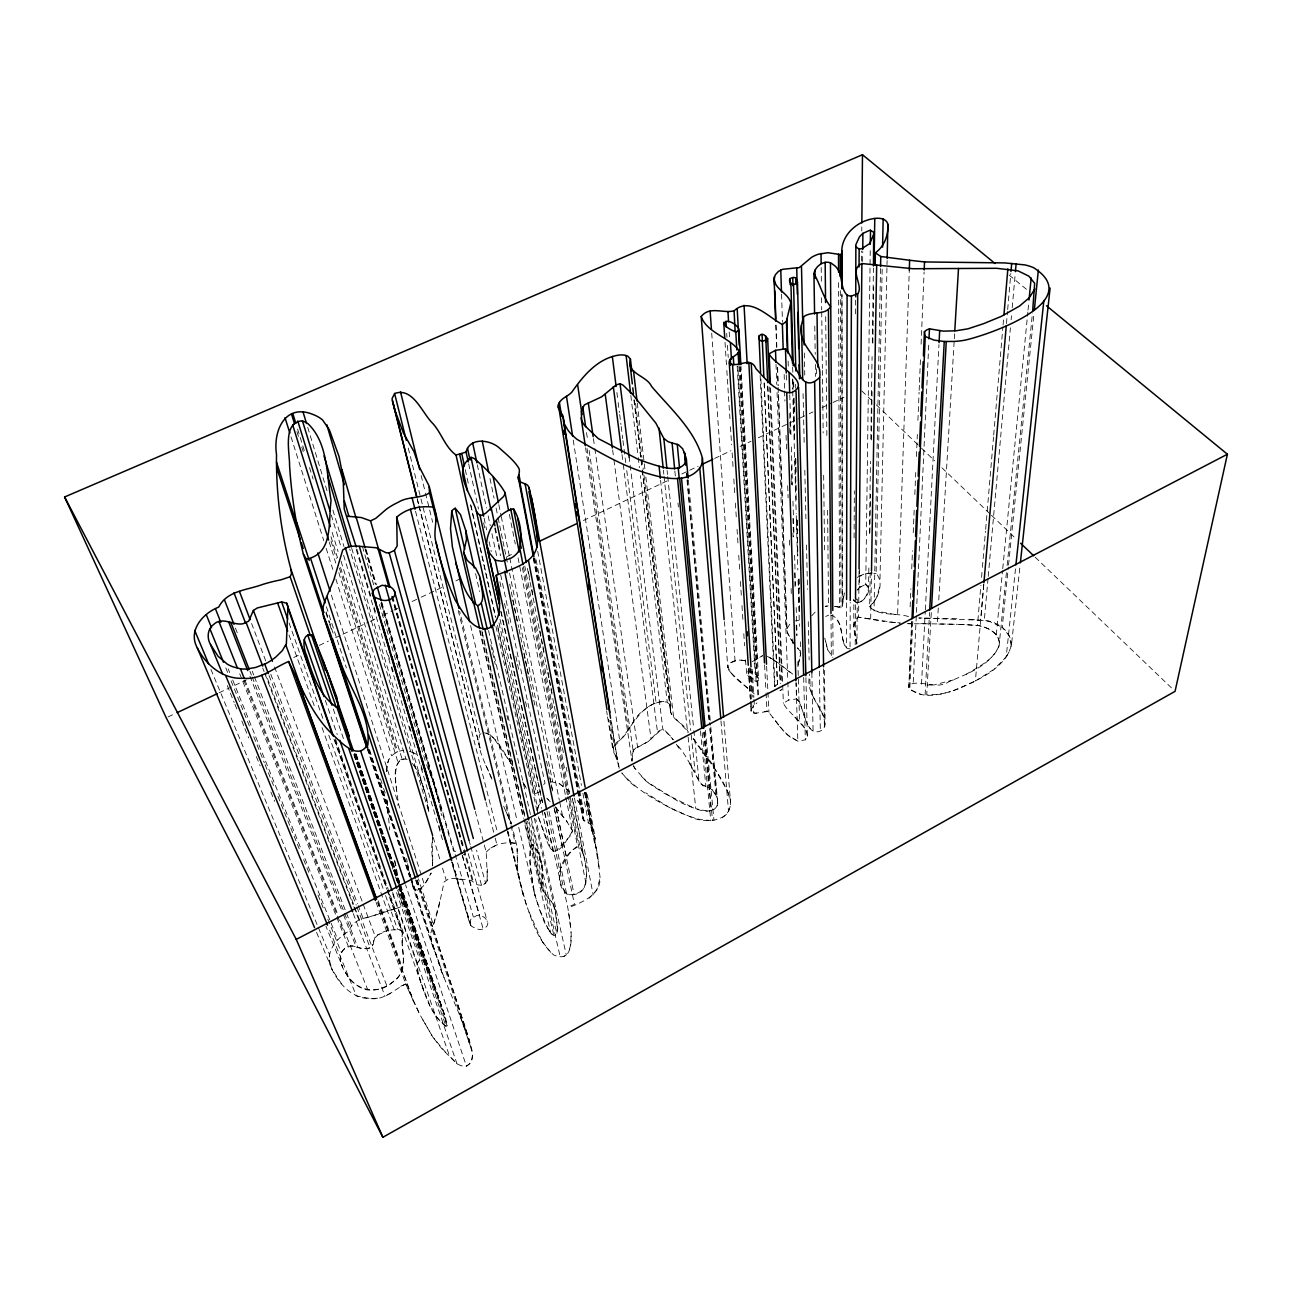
<?xml version="1.0" encoding="UTF-8"?>
<svg xmlns="http://www.w3.org/2000/svg" width="1292" height="1292" viewBox="0 0 1292 1292"><rect width="100%" height="100%" fill="white"/><g stroke="black" fill="none" stroke-linecap="round" stroke-linejoin="round"><path stroke-width="0.75" stroke-dasharray="5 3.75" d="M850.055 648.842A5.265 4.021 0.6 0 1 846.518 647.857L846.599 601.491M850.055 646.824L850.233 602.476M619.159 768.255C618.981 758.323 606.4 747.196 619.692 740.397C629.753 732.483 632.143 718.207 643.077 710.858C649.924 705.238 663.975 695.984 670.871 705.739C667.011 718.772 684.292 722.244 688.442 732.419M856.806 644.353L853.786 628.51L853.883 600.005M854.093 537.876L854.335 490.798M855.401 313.908L855.498 297.822M387.568 890.463L402.506 932.501L401.586 930.418C392.752 928.399 377.345 930.967 373.824 940.528C373.792 952.043 359.951 949.119 353.217 945.841C324.712 949.281 350.213 988.719 367.768 989.882A21.625 17.959 -26.3 0 0 372.597 990.205L379.832 988.913L388.181 985.295A37.888 31.299 -25.9 0 0 391.912 982.679A38.001 31.396 -25.9 0 0 395.384 979.659C409.968 967.918 399.583 948.102 402.506 932.501L387.826 890.673M855.191 644.773L855.53 598.374M868.854 567.979L868.547 588.118C867.707 594.514 863.863 602.637 856.418 602.783L856.451 598.761M387.115 800.652L389.651 829.9M857.29 599.036L856.919 643.416C855.934 635.196 849.748 623.083 858.599 617.188L900.249 623.358M861.506 261.081L861.602 251.052M861.78 230.977L861.812 226.956M859.035 570.983L858.599 617.188L884.422 621.549M857.129 590.283L859.487 587.44L859.664 569.336M862.636 261.517L862.733 251.455M547.081 811.586L567.866 908.05C569.659 919.807 579.559 966.448 553.622 954.966C536.164 939.316 530.398 915.673 522.985 894.387L507.465 831.741M853.673 599.359C858.34 610.276 875.54 589.62 865.737 584.436L870.275 248.274M432.61 865.091L431.641 847.633L432.675 835.391M744.224 660.583C738.475 659.259 731.159 660.47 727.832 665.8C731.078 679.156 747.47 685.277 755.691 695.661M869.387 533.758L870.485 461.292M870.824 439.151L872.084 356.608M872.31 342.509L873.44 268.025M869.887 532.643L870.485 494.368M871.341 439.991L872.084 391.654M872.843 343.317L873.715 286.937M870.21 572.679L869.661 606.885C879.497 616.72 897.116 612.473 909.713 616.93M870.679 618.997L871.502 570.741M880.53 268.558L874.038 610.648L897.585 614.976L909.293 270.335M879.464 587.537L876.622 597.712L869.661 606.885C877.833 599.197 884.745 582.611 876.121 573.583L882.194 267.299M879.997 579.01L886.974 266.637M887.006 264.618L887.103 260.58M537.585 812.943L537.714 807.952L497.565 626.717M585.567 447.71L632.046 761.214L632.046 755.432L633.904 749.489L648.18 741.576L659.275 730.626L662.893 729.382L665.251 730.642L673.293 739.848L671.259 737.118M526.377 905.272L517.769 872.746L517.075 846.793L512.068 826.024M579.737 790.833L583.467 810.585L582.821 818.757L584.065 820.872L588.474 823.004A6.654 5.491 -12 0 1 591.252 825.475C595.192 841.076 598.471 857.177 599.601 873.86C603.493 894.435 582.514 901.929 567.866 908.05M386.486 771.534C385 760.827 393.188 751.007 403.798 750.361M810.116 684.243L809.567 674.085M834.244 606.352L842.239 607.208L844.322 592.963L842.352 604.155L842.013 294.899M432.465 837.717L432.723 860.714M910.133 606.901L910.892 588.845M911.732 568.787L912.475 550.731M913.234 532.692L914.316 506.609M914.817 494.578L915.737 472.517M916.416 456.48L917.336 434.419M917.918 420.368L919.08 392.3M919.177 390.297L919.419 384.273M919.5 382.27L920.598 356.188M921.099 344.156L924.103 271.966M911.7 621.145L908.841 687.376C920.647 700.942 943.967 694.192 958.745 688.717C979.061 679.366 1004.885 668.707 1011.442 645.096L1020.131 564.862M911.845 622.776L908.841 687.376L909.164 685.002C920.162 678.881 936.409 690.509 949.006 681.675C967.595 673.697 990.528 665.671 999.087 645.677C1001.219 633.694 987.379 626.798 977.463 625.425C954.271 623.794 930.983 623.81 907.743 623.745M912.782 621.404L909.794 689.637L920.97 694.337M723.924 721.275L730.497 801.686C731.369 822.907 703.413 823.908 689.411 816.35C664.879 806.079 639.459 793.094 621.775 772.971M913.25 682.305L928.819 342.881M921.503 684.195L925.233 611.859M925.33 609.856L938.961 344.625M805.901 677.735L807.371 736.214L805.352 739.848L797.858 741.188L789.703 736.747L783.275 730.707L768.062 711.44L755.449 713.216L752.348 712.49L751.169 711.537L751.363 708.807L756.934 702.913M925.104 694.854L929.562 612.537M402.264 943.257L402.733 934.81L387.374 891.092M931.29 612.586L926.735 694.918L938.929 694.466L950.492 691.64M525.376 818.886L541.332 887.588C544.578 896.858 555.479 901.784 555.673 912.75C555.366 919.323 561.406 932.275 553.977 935.796L550.763 933.212L544.287 922.23L535.066 895.824L530.14 867.239L530.269 847.552L523.874 820.194M417.219 879.933L466.945 1032.631C469.061 1042.192 478.411 1059.311 466.444 1066.158L461.405 1065.852L457.029 1063.865L442.042 1048.991L432.772 1037.008L420.045 1014.914L413.488 1001.268L377.958 903.108M537.472 810.455L538.602 804.981L541.606 799.167L537.714 807.952M793.143 642.608L788.782 636.52L786.973 630.528L778.527 393.333M938.283 607.983L937.33 624.052L957.372 624.262M938.767 599.956L954.19 340.797M954.303 338.795L954.675 332.771M432.465 865.963L432.707 862.265M517.446 868.951L517.075 848.23M645.822 477.055L673.617 717.27L670.596 712.344L670.871 705.739L643.529 471.305M475.278 811.263L486.212 852.171L487.439 880.207L485.614 883.227L481.545 885.375L477.103 884.729L470.966 880.417L454.606 878.382L448.808 878.835L444.141 881.855L438.214 909.778L430.769 933.131L431.56 943.386L436.793 956.403M557.304 928.237L556.868 933.89L531.254 821.809M565.831 797.212L572.55 830.837C551.361 867.61 550.069 849.377 538.296 816.625M386.599 771.211L388.714 759.615M999.378 642.883C998.603 632.224 986.684 627.008 977.463 625.425L980.886 585.357M981.565 577.33L982.243 569.32M982.421 567.317L985.489 531.254M985.667 529.252L987.023 513.231M987.201 511.228L993.516 437.1M993.693 435.097L1002.899 326.924M1003.077 324.922L1003.593 318.914M983.793 584.145L980.66 620.225L918.822 617.996L957.162 618.755M1006.452 323.581L1007.502 311.55M1007.679 309.547L1010.812 273.468M983.761 584.711L975.379 681.013L993.015 669.967M988.041 578.396L984.278 620.499C998.458 621.097 1015.173 634.017 1010.247 649.456M988.218 576.393L1010.409 327.797M1011.119 319.77L1011.491 315.765M1012.201 307.738L1015.237 273.662M541.332 887.588C544.336 873.15 542.753 856.499 532.966 844.726L530.269 847.552L529.639 858.534M727.832 665.8L727.8 667.819L724.473 621.63M996.261 634.856L1002.544 570.693M1002.737 568.69L1027.851 312.05M1028.044 310.048L1028.626 304.04M1006.42 572.727L999.087 645.677C993.855 660.115 978.432 666.591 966.4 674.23M1007.13 565.508L1032.469 313.019M1011.442 645.096L1009.036 635.551L1002.237 627.25L1008.325 567.043M1008.535 565.04L1033.907 314.198M544.788 812.523L561.568 886.57L566.671 894.032L568.512 894.71L574.149 894.726L579.139 892.384A17.119 14.406 -13.9 0 0 581.626 890.463A16.957 14.277 -13.9 0 0 584.259 887.41C588.764 874.603 585.647 858.179 579.833 846.292L524.762 566.041M1015.496 568.9L1006.177 657.047L994.452 668.852M471.871 1059.795L472.387 1055.677M555.463 806.919L566.445 820.856L572.55 830.837L570.773 835.472L555.705 851.25M798.101 665.38L800.765 653.51L797.503 647.809L799.909 650.926M599.649 879.561L596.839 889.833L589.184 898.295M710.81 727.025L717.771 803.317C715.833 814.315 701.394 811.295 694.046 808.098A140.344 110.563 -2.9 0 1 678.203 801.363L646.339 781.402L635.196 768.837A25.113 20.22 -7.5 0 1 633.355 765.655M345.4 972.085C353.233 989.85 377.345 995.987 391.912 982.679C405.93 974.539 403.75 958.244 402.248 944.759M557.256 927.058L555.205 910.65L552.33 902.85L541.752 889.074L542.931 869.904L537.407 850.766L532.966 844.726L531.319 845.969M582.983 851.686L579.833 846.292C563.231 851.363 550.78 880.223 566.671 894.032C592.996 899.474 586.826 866.238 582.983 851.686L572.614 798.456M636.052 747.761L633.128 750.7L631.917 760.067M717.189 805.853C719.046 796.502 712.651 786.683 702.864 785.762C692.932 773.197 688.168 755.82 676.071 743.95M569.401 949.717L570.854 943.79L571.016 932.033M798.294 663.91L800.701 654.43L800.313 640.38M853.721 626.103L856.37 619.062M439.716 901.8L433.401 924.959L418.447 878.883M469.852 923.861L470.643 919.678A6.589 5.539 -20.1 0 1 471.289 918.757L477.039 915.366L483.095 916.642A12.516 10.53 -20.3 0 1 485.776 918.822C492.074 925.347 482.32 932.307 475.957 928.302A22.271 18.653 -19.2 0 1 471.079 925.912L470.417 925.104A5.717 4.797 -20.1 0 1 469.852 923.861L451.651 862.248M413.488 1001.268L405.753 983.987C394.221 989.333 384.402 1000.509 370.352 998.571C352.861 998.958 339.667 984.666 332.399 970.179C323.178 954.239 335.468 938.703 349.115 931.015C353.378 916.803 370.32 918.434 381.269 912.685A98.321 82.866 -26.2 0 1 395.756 908.696L403.12 905.934L404.057 903.286L400.407 888.331L447.113 1025.864C441.331 1003.383 432.852 980.547 422.662 959.859C413.505 959.342 417.849 973.748 419.706 978.593C425.359 995.777 430.866 1015.124 446.031 1026.462L447.113 1025.864L445.498 1017.288L400.31 884.18M407.174 759.615A30.071 23.45 -19.1 0 0 405.93 759.002C386.631 760.084 399.551 794.596 397.871 805.32M487.036 881.192L487.342 868.999M373.501 941.916L375.278 936.538L363.294 904.497M239.714 673.746L348.242 946.196C339.861 949.41 338.536 960.15 342.719 967.207L325.907 926.17M372.371 945.841L372.904 944.387M399.729 760.568C392.703 770.242 396.499 783.533 396.886 794.451M787.103 628.413L790.51 623.148M417.51 962.96L419.755 959.94L395.514 889.623M722.599 817.351C730.416 812.7 732.37 802.574 728.833 794.645C721.065 773.843 705.238 757.354 693.465 738.895L691.543 736.408M1006.646 656.32L1009.892 650.328M609.986 720.274L614.104 746.114C631.627 731.902 640.008 699.133 667.253 702.089L640.364 475.65M481.012 733.727L479.849 734.421C475.343 749.457 487.568 766.108 492.349 780.32L485.63 764.816M425.375 883.001L431.221 872.956C427.781 878.689 423.55 890.64 415.281 889.8L410.791 879.287M567.543 856.208L571.823 850.556L577.524 846.018L567.737 796.679M811.796 615.767L815.801 611.391M594.853 448.582L637.537 747.051L648.18 741.576L661.262 729.673M486.212 852.171C493.286 844.257 505.091 841.48 515.298 843.321L516.832 845.566M470.046 1063.477L466.444 1066.158L405.559 884.826M807.371 736.214C805.659 721.97 789.573 715.429 783.388 703.284L788.524 700.086L796.615 698.891C804.399 707.467 802.994 721.711 811.634 730.061C817.465 734.793 826.476 729.592 825.103 722.018L824.409 667.738M857.694 589.54A37.371 27.875 1.6 0 1 859.487 587.44L865.737 584.436L868.547 588.118M780.691 690.332L781.612 689.605L779.9 690.639M543.593 784.47L545.014 783.437L499.875 570.999M539.959 791.818L533.418 794.37M859.487 587.44L865.737 584.436M483.757 884.503L485.614 883.227L476.538 850.152M857.161 577.411L866.431 573.438L876.121 573.583M563.538 956.629L566.3 954.966L535.776 819.176M825.717 616.494L828.624 615.137M386.324 995.615L391.476 992.789M400.746 759.728L404.089 758.759M377.264 934.907L384.322 932.275M776.153 684.954L774.619 686.359L776.702 684.825M748.036 670.936L755.174 673.713L758.452 678.332A10.207 7.946 -3.2 0 1 758.679 680.173C755.416 665.364 735.584 671.291 756.143 681.449L758.679 680.173L740.962 366.201M490.976 847.923L496.968 844.936L494.448 835.181M730.755 662.699L738.152 660.131M168.041 716.947L175.324 713.507M219.059 692.819L246.384 679.899M293.752 657.499L301.036 654.059M319.253 645.435L328.362 641.123M335.645 637.683L341.12 635.099M342.945 634.227L368.446 622.179M370.271 621.307L375.73 618.723M383.013 615.283L392.122 610.971M393.947 610.115L397.597 608.387M412.164 601.491L419.448 598.051M421.273 597.179L444.965 585.987M455.898 580.819L461.357 578.235M506.9 556.69L514.2 553.234M583.419 520.498L667.221 480.866M681.805 473.97L698.197 466.218M714.605 458.466L730.997 450.698M740.106 446.402L751.04 441.234M758.323 437.778L798.408 418.818M800.232 417.962L807.516 414.522M809.341 413.65L812.975 411.938M822.083 407.626L831.192 403.314M833.017 402.458L843.951 397.29M400.746 986.248L405.753 983.987L376.117 902.414M709.276 810.972L713.975 809.406M859.228 576.167L863.831 574.165L872.746 572.889M953.205 690.703L974.249 681.627M570.822 905.757L574.456 904.4L554.22 807.807M953.48 679.915L934.681 684.744M395.756 908.696L363.214 918.806L358.239 905.644M752.154 661.682L762.651 655.658L757.08 659.001L740.51 367.186M795.42 620.806L798.714 620.354M417.025 890.172L417.833 890.059M764.17 711.343L768.062 711.44M377.652 998.215L370.352 998.571L356.43 995.954L328.313 927.058M927.365 685.083L933.308 684.873M756.773 713.103L753.817 713.184L753.333 705.141M350.261 945.696L356.011 946.6L342.751 912.798M920.615 623.681L929.788 623.681M550.537 781.579L559.226 783.566L569.336 791.092M969.549 619.272L989.058 621.274L1002.237 627.25M959.423 624.343L977.463 625.425M889.074 622.05L900.298 622.922M907.775 623.519L911.522 623.81M707.305 811.069L695.807 808.727L687.861 734.615M455.737 851.347L453.524 851.121L380.865 601.878M510.954 842.723L515.298 843.321L511.002 825.733M741.204 660.164L745.759 660.939M484.565 732.79C498.373 736.876 503.412 753.753 512.052 763.943M461.696 879.82L457.32 878.802L452.749 863.347M830.837 615.202L832.952 615.751C844.548 622.97 839.38 638.426 846.518 647.857M486.147 733.032L487.536 733.404M835.908 606.562L839.525 607.563L838.589 280.348M463.263 854.497L465.33 855.094M696.808 776.863L700.555 784.066L710.083 788.185L704.544 730.19M689.411 816.35L699.747 819.499L710.778 820.517L702.202 732.467M409.241 751.25L415.12 753.494M672.567 809.228L685.971 815.123M412.293 752.251L416.379 754.27M663.733 793.062L694.046 808.098M401.586 930.418L397.468 929.174L384.677 893.03M767.367 656.304L778.042 662.731L792.674 674.101M769.338 657.224L771.372 658.435M559.226 783.566L569.724 791.899M669.918 807.871L645.693 792.803M577.572 791.14L582.821 818.757L586.116 822.132M659.518 790.268L648.842 783.291L639.928 775.022M856.418 602.783L853.721 600.182M772.277 658.985L792.416 674.036M634.824 786.134L629.301 781.805L621.969 772.955M1009.068 275.035L1027.786 290.393M747.761 688.394L731.643 673.52M546.694 798.133L550.65 802.219M861.796 390.927L874.91 403.508M876.38 404.897L920.082 446.822M921.535 448.211L934.649 460.792M941.933 467.785L990.027 513.893M991.481 515.282L1016.239 539.039M1035.183 557.207L1172.151 688.539M489.862 734.55L493.544 738.12M547.743 798.957L548.729 799.99M794.774 717.125L805.142 728.559L806.886 732.241M676.168 719.256L687.279 730.917M555.269 807.048L567.64 822.552M412.39 763.394L417.881 771.421L425.02 792.9L419.222 774.942M779.609 726.395L787.409 734.857L797.858 741.188L796.001 682.79M578.848 790.833L583.338 814.509L582.466 807.096L575.861 798.294M712.215 789.67L716.026 796.001L709.76 727.654M670.467 736.052L662.893 729.382L629.22 457.707M445.659 1052.415L432.772 1037.008L422.855 1019.872M341.653 983.89L332.399 970.179L316.088 931.306M542.608 941.981L550.844 952.414M728.397 669.563L730.981 672.825M778.543 725.103L772.826 717.448M693.465 738.895L711.424 762.781L727.251 790.639M794.096 643.787L787.264 632.579M808.517 726.185L810.407 728.898M578.089 800.782L583.467 810.585M494.901 739.751L513.877 767.593M414.07 765.203L418.802 773.714M676.265 744.208L680.464 750.507M549.262 930.886L550.053 932.13M616.316 756.256L613.975 753.075L608.564 719.321M570.66 826.977L572.55 830.837M689.427 763.168L695.161 772.568L690.962 732.516M523.841 784.002L526.765 788.976L521.483 779.641M825.717 641.413L827.671 649.747L832.952 657.434M823.602 668.788L824.377 727.057C827.187 708.807 804.819 695.839 809.503 676.104M837.151 619.998L839.945 624.973L843.272 641.51M633.661 765.995L635.196 768.837M354.589 753.801L434.564 988.606L444.965 1015.657M503.654 806.176L511.422 824.102L459.645 611.294M405.753 983.987L420.045 1014.914M541.671 940.528L528.945 911.684M539.2 909.326L548.454 929.61M594.062 836.086L595.451 839.154L586.73 791.673M434.564 988.606L425.149 963.138L422.662 959.859L398.582 889.526M505.834 811.215L511.131 823.133M411.227 877.623L441.832 972.311L466.945 1032.631M824.457 717.835L811.828 694.466L810.197 685.438M426.618 764.783L435.356 787.264L441.444 813.605M210.935 669.45L317.735 926.106M318.51 927.963L329.347 953.997L329.88 962.169L332.399 970.179M227.311 685.551L229.572 691.268M230.347 693.126L234.175 702.46M234.934 704.334L237.227 709.922M241.83 720.984L244.107 726.718M244.866 728.591L248.694 737.926M256.349 756.579L260.16 765.914M270.868 792.028L274.695 801.363M439.587 963.687L431.56 943.386L411.97 884.164M225.777 667.851L228.038 673.439M231.074 680.884L240.134 703.219M240.893 705.077L250.729 729.286M253.749 736.731L264.327 762.797M265.086 764.67L274.146 787.006M277.941 796.324L290.022 826.105M290.781 827.978L299.857 850.314M303.636 859.616L309.676 874.523M317.993 895.001L324.05 909.891M327.829 919.21L341.427 952.721M228.183 668.82L229.685 672.567M232.721 680.028L337.777 939.672M428.25 768.126L430.317 773.343M244.866 679.996L337.406 913.347M340.377 920.808L367.768 989.882M243.833 680.27L344.964 934.746M421.563 984.278L430.511 1007.114L437.277 1017.902L446.031 1026.462L399.018 888.944M249.954 676.217L342.009 910.925M249.937 671.339L251.407 675.086M252.15 676.976L357.852 947.327L363.811 948.812L370.206 947.957L265.635 673.665M235.435 628.106L238.358 635.599M252.247 671.242L253.7 675.005M254.427 676.879L351.618 926.396M546.984 839.461L538.651 817.836M353.297 913.654L385.016 996.213M262.68 667.948L264.117 671.711M264.828 673.584L353.12 904.836M353.83 906.709L358.853 919.872M269.043 675.49L356.188 905.127M356.899 907L386.906 986.071M251.585 623.487L265.813 661.116M270.787 674.279L357.529 903.77M274.534 666.979L362.6 902.607M377.635 901.961L411.841 996.487M378.249 900.863L402.862 969.032M289.02 634.986L315.313 708.71M322.063 727.622L394.238 929.917M522.985 894.387L507.627 831.515M289.053 622.889L323.388 719.919M328.782 735.132L383.999 891.125M843.498 642.415L844.5 645.289M805.546 719.434L799.635 702.234L796.615 698.891L796.114 682.79M411.873 882.323L413.343 886.732M335.419 738.749L424.341 992.579M335.113 740.461L387.164 888.767M334.806 740.187L386.906 888.557M333.966 739.072L386.712 889.203M392.671 892.449L449.551 1056.048L457.029 1063.865L397.371 890.123M325.326 700.377L337.228 734.55M392.72 893.983L417.155 964.22L418.253 973.877L421.208 983.196M443.98 977.511L438.489 960.602M333.271 709.05L344.415 741.366M460.178 1016.352L471.725 1049.895M397.888 890.705L403.12 905.934M354.283 754.883L397.936 882.856M398.582 884.762L425.94 964.979M354.105 754.399L403.508 899.248M353.798 754.657L372.677 809.955M373.323 811.861L375.924 819.483M376.57 821.389L378.524 827.106M381.124 834.729L392.849 869.048M395.449 876.67L427.991 971.988M356.301 754.609L399.664 882.274M355.833 753.656L399.341 882.452M399.987 884.358L440.685 1004.094M355.914 754.69L399.422 882.694M400.068 884.6L441.622 1006.872M355.607 755.061L399.066 882.807M399.712 884.713L436.696 993.387M354.767 753.64L398.76 882.872M399.406 884.778L433.046 983.616M354.67 754.56L399.583 886.393M368.139 749.069L410.339 876.913M410.695 877.995L441.832 972.311M367.816 749.198L410.162 877.381M367.122 748.488L409.451 876.509M326.165 612.053L333.078 633.096M325.939 612.812L329.072 622.34M329.702 624.262L331.592 629.979M380.446 778.801L382.949 786.44M383.579 788.346L386.082 795.969M369.544 749.78L387.212 803.462L387.762 815.204M368.995 749.505L410.598 875.718M415.976 879.9L472.048 1051.64M326.392 606.739L346.385 667.916M415.733 880.159L418.866 889.72M417.284 880.256L469.674 1041.11M331.366 595.095L424.277 884.261M291.055 436.922L323.743 540.605M326.165 548.276L332.819 569.401M335.855 579.01L391.541 755.642M412.148 883.308L412.681 885.036M329.218 541.994L335.807 563.102M338.811 572.695L398.13 762.7M297.612 429.122L305.364 454.106M309.531 467.543L313.116 479.074M330.994 536.729L337.551 557.869M340.539 567.479L397.758 751.96M296.966 431.609L299.356 439.28M301.747 446.967L304.137 454.655M331.027 541.122L336.405 558.419M339.392 568.028L396.757 752.477M332.141 532.385L338.068 551.587M341.04 561.196L402.103 759.002M430.817 774.602L438.763 800.442M331.269 515.024L341.266 547.695M343.607 555.366L405.93 759.002M428.815 811.683L426.731 798.521L425.714 795.21L428.815 811.683L349.744 549.019M307.722 427.377L327.603 492.769M332.868 510.082L343.979 546.613M433.175 837.297L440.217 860.472M442.558 868.192L446.079 879.771M351.715 548.357L426.731 798.521M356.285 549.681L442.494 839.719M452.006 862.668L469.642 922.375M356.834 549.003L371.725 599.213M374.018 606.949L376.311 614.669M388.359 655.238L389.506 659.098M391.799 666.817L394.092 674.537M409.564 726.685L411.857 734.421M421.03 765.316L423.324 773.052M438.796 825.2L441.089 832.92M452.248 862.039L471.079 925.912M365.652 549.714L375.794 584.485M365.071 548.906L375.229 583.726M380.865 603.073L440.12 806.208L441.46 815.559M362.438 546.484L374.341 587.085M379.428 604.495L425.31 761.133M381.818 602.508L473.324 916.965M366.12 549.568L376.392 584.775M381.366 601.894L437.229 793.756M418.899 505.786L480.737 750.539M534.097 891.658L538.829 908.179M462.197 855.53L483.24 929.093M462.455 855.401L479.558 915.253M392.606 596.323L463.78 847.665M464.312 849.587L473.631 882.468M391.912 596.193L463.134 847.374M391.718 596.872L463.053 848.263M463.602 850.201L472.387 881.144M468.237 853.608L487.31 921.503M400.407 888.815L401.311 892.061M469.109 840.656L470.191 844.548M470.74 846.486L481.545 885.375M727.945 792.303L730.497 801.686M410.275 876.574L407.82 865.995M618.545 766.721L610.874 720.193M827.671 649.747L824.732 638.07M485.889 802.009L493.948 833.227M415.523 511.244L497.355 831.967M417.187 498.405L418.673 504.268M419.173 506.222L479.93 747.777M417.251 499.342L418.398 503.848M408.24 448.049L479.849 734.421M507.869 830.998L519.933 879.804M421.144 475.521L424.987 491.105M425.456 493.06L432.675 522.291M394.916 861.021L399.955 886.473M458.24 610.405L510.372 823.925M470.579 625.57L516.832 819.451M518.706 827.284L535.066 895.824M480.156 630.496L523.712 817.238M524.164 819.209L550.763 933.212L553.977 935.796L527.54 821.244M479.574 630.561L523.422 818.24M481.868 630.819L524.73 815.397M526.555 823.246L541.138 886.086M482.061 632.402L524.923 816.915M717.771 803.317L709.502 722.664M529.171 821.873L560.373 957.517M475.585 573.648L479.639 591.494M488.538 630.512L542.608 867.853M490.831 644.853L492.171 650.764M492.623 652.718L495.32 664.524M506.997 715.639L507.901 719.579M534.355 818.256L555.673 912.75M495.967 626.523L537.117 811.457M470.982 505.479L495.74 617.334M497.485 625.183L534.84 793.966M470.514 504.591L495.385 616.865M500.052 619.369L541.429 808.372M541.865 810.342L550.053 847.762L553.154 851.864L544.61 812.507M465.282 469.723L468.738 485.421M498.987 622.825L536.568 793.579M501.183 611.697L524.697 719.983M525.117 721.953L534.533 765.268M534.953 767.238L539.232 786.925M539.652 788.895L542.64 802.671M468.673 463.86L478.492 509.032M500.682 611.148L542.462 802.671M484.08 518.157L486.616 529.946M489.151 541.719L491.267 551.539M483.628 522.937L484.904 528.832M499.891 581.852L501.151 587.731M504.51 603.445L505.77 609.34M506.189 611.294L507.465 617.188M507.885 619.159L509.145 625.037M515.863 656.449L517.123 662.344M517.543 664.314L518.803 670.193M525.521 701.621L526.781 707.499M549.035 811.57L566.671 894.032M407.61 863.718L410.258 876.121M477.313 464.781L486.503 508.047M488.182 515.912L490.266 525.747M491.929 533.628L496.952 557.223M494.723 528.105L500.537 555.721M509.646 584.097L510.873 590.008M511.293 591.978L512.52 597.873M512.924 599.843L514.151 605.738M514.555 607.708L518.657 627.379M519.061 629.349L520.288 635.26M520.708 637.214L521.936 643.125M522.339 645.096L523.567 650.99M523.987 652.961L525.214 658.855M525.618 660.826L526.845 666.737M527.249 668.691L528.476 674.602M528.896 676.572L530.124 682.467M530.528 684.437L531.755 690.332M532.175 692.302L533.402 698.213M533.806 700.183L535.033 706.078M546.5 761.166L547.727 767.06M548.131 769.031L549.375 774.942M549.778 776.896L551.006 782.807M551.409 784.777L552.637 790.672M556.335 808.372L566.558 857.565L560.647 868.159L559.323 879.464M512.843 600.344L514.071 606.271M514.474 608.257L515.718 614.185M516.122 616.155L517.365 622.082M523.938 653.687L525.182 659.614M525.586 661.601L526.829 667.528M527.233 669.498L528.476 675.425M549.859 778.155L551.103 784.082M551.506 786.069L552.75 791.996M556.044 807.791L574.149 894.726M495.369 527.814L498.26 541.623M498.68 543.593L499.923 549.504M554.074 807.775L561.923 845.226M398.13 879.028L399.503 885.585M489.991 478.508L494.061 498.195M496.096 508.047L497.727 515.912M498.131 517.882L499.342 523.793M499.762 525.763L500.973 531.658M501.377 533.628L502.604 539.539M503.008 541.51L504.235 547.404M504.639 549.375L505.866 555.285M506.27 557.256L507.498 563.167M509.532 573.002L552.669 781.676M498.825 504.655L500.844 514.507M501.248 516.493L509.306 555.899M509.71 557.869L559.339 800.249M559.743 802.219L562.569 816.011M617.027 757.952L617.414 759.89L611.132 720.209M509.355 514.313L515.282 543.997M518.044 557.837L565.428 795.226M522.372 567.769L567.35 794.709M523.389 566.558L569.304 799.086M569.691 801.056L586.035 883.809M528.396 571.694L529.558 577.605M531.852 589.443L533.015 595.354M539.927 630.851L541.09 636.762M541.477 638.732L542.624 644.643M543.011 646.614L544.158 652.541M548.002 672.26L549.165 678.171M549.536 680.141L550.699 686.052M551.086 688.022L552.233 693.949M527.411 568.399L529.72 580.221M530.091 582.191L531.254 588.102M531.642 590.073L532.788 595.983M533.176 597.954L536.245 613.716M536.632 615.686L537.795 621.597M538.166 623.568L539.329 629.479M539.717 631.449L540.863 637.36M541.251 639.33L544.32 655.092M544.707 657.063L545.87 662.974M546.241 664.944L547.404 670.855M547.792 672.825L548.938 678.736M549.326 680.706L552.395 696.469M552.782 698.439L553.945 704.35M554.316 706.32L555.479 712.231M555.867 714.201L557.013 720.112M557.401 722.083L558.935 729.964M559.323 731.934L560.47 737.845M560.857 739.815L562.02 745.726M562.408 747.697L563.554 753.607M566.251 767.4L567.01 771.34M572.404 798.924L583.548 856.063M406.544 858.486L407.222 861.942M574.439 798.036L593.206 894.968M534.726 557.902L578.477 788.847M534.29 558.612L578.089 789.331M578.461 791.302L584.065 820.872M533.612 557.821L582.757 816.318M533.257 558.402L577.185 789.17M536.099 559.727L579.365 788.847M537.698 551.296L581.432 785.326M582.902 793.256L588.474 823.004M586.019 792.545L595.354 842.529L595.434 848.085L585.195 792.787M585.874 792.335L598.68 861.699M585.502 792.917L591.736 826.605M584.775 792.674L591.752 830.32M584.582 792.303L591.93 831.903M394.545 860.456L396.515 872.197M596.71 853.495L599.456 870.162M606.61 710.907L607.256 714.88M607.563 716.866L612.989 750.62M430.478 936.619L431.56 943.386M573.228 440.071L619.692 740.397M586.52 432.578L587.698 440.54M589.152 450.472L633.128 750.7M587.053 448.518L628.493 729.479M593.416 438.634L594.562 446.596M612.618 449.939L613.684 457.917M613.942 459.92L651.055 739.024M529.704 860.391L533.273 887.636M622.001 454.542L623.019 462.536M623.277 464.539L657.499 732.015M568.674 912.959L570.886 930.159M616.882 392.493L617.899 400.488M618.157 402.49L619.417 412.503M619.675 414.506L620.935 424.519M621.194 426.522L622.712 438.537M622.954 440.54L625.732 462.568M626.749 470.579L656.094 702.832M630.835 395.497L637.99 455.608M638.216 457.61L639.411 467.639M635.583 403.169L641.898 457.271M642.14 459.274L643.303 469.287M634.194 399.89L641.01 457.982M641.236 459.984L642.172 467.995M642.415 469.997L670.58 710.325M633.952 399.971L640.767 458.046M641.01 460.049L641.946 468.059M642.172 470.062L670.596 712.344M637.263 402.991L644.902 469.044M660.567 480.253L687.651 732.612M663.41 470.175L663.83 474.18M664.04 476.183L690.752 730.513M667.124 470.482L667.528 474.487M667.738 476.49L693.659 728.51M693.869 730.513L699.214 782.516M674.844 470.999L675.441 476.99M677.993 502.992L678.381 506.981M700.425 730.949L705.933 786.957M704.059 732.354L712.506 820.404M703.688 732.483L711.214 810.649M705.432 730.287L713.975 820.355M688.345 480.059L710.632 725.006M687.215 479.493L709.324 720.661M687.053 480.43L709.017 719.612M386.873 799.748L387.212 803.462M720.968 720.936L728.527 811.231M711.714 333.175L735.035 660.664M725.022 342.364L726.702 368.478M726.831 370.497L728.381 394.609M728.51 396.612L729.948 418.705M730.465 426.748L731.627 444.836M732.144 452.862L733.178 468.931M733.824 478.977L734.857 495.062M735.374 503.089L736.408 519.174M737.054 529.219L738.087 545.289M738.733 555.334L739.638 569.401M740.413 581.448L741.333 595.515M741.979 605.56L742.884 619.627M743.788 633.678L744.563 645.742M745.468 659.808L746.663 673.293L756.143 681.449L737.764 366.056M749.457 667.786L751.944 707.855M748.52 669.24L750.41 699.457M750.539 701.459L751.169 711.537M748.359 668.206L750.264 698.423M750.765 706.482L751.023 710.503M726.702 333.336L726.96 337.357M727.461 345.4L728.22 357.448M752.17 669.321L753.866 697.373M753.979 699.376L754.35 705.4M751.12 668.885L752.832 697.082M750.426 668.174L751.912 692.237M729.189 331.866L729.576 337.89M739.767 366.476L758.582 695.467M738.911 366.767L757.871 695.661M737.167 366.169L755.174 673.713M764.589 664.895L765.946 690.945M766.059 692.948L766.996 711.004M766.624 666.22L767.852 690.267M767.949 692.286L768.966 712.328M760.891 379.073L775.006 686.666M760.148 375.439L774.554 687.086M764.218 382.997L777.542 684.728M764.121 382.997L777.445 684.566M767.868 386.679L780.352 682.289M767.674 386.017L780.271 683.743M770.533 387.907L782.581 683.193M782.661 685.212L783.388 703.284M769.677 387.051L781.87 682.725M776.024 364.392L776.767 384.499M777.073 392.542L787.781 679.996M787.845 681.998L788.524 700.086M776.04 325.019L776.847 347.112M777.59 367.203L778.236 385.291M775.814 325.164L776.621 347.257M777.348 367.348L778.01 385.42M778.091 387.439L786.973 630.528M781.547 294.027L782.484 322.176M784.196 374.454L784.502 388.989M784.567 391.008L784.906 401.085M786.037 435.339L786.505 449.454M787.7 485.727L788.104 497.824M789.509 540.153L789.703 546.193M791.108 588.522L791.366 596.581M792.771 638.91L792.965 644.95M789.751 394.771L790.962 434.903M791.318 446.951L792.481 485.081M792.965 501.151L793.999 535.259M794.596 555.334L795.517 585.438M796.179 607.531L797.035 635.616M797.826 661.714L799.635 721.921M788.12 361.098L788.378 369.173M789.735 413.537L790.349 433.708M791.334 465.976L791.883 484.129M792.933 518.415L793.482 536.568M794.596 572.873L795.032 586.988M796.195 625.312L796.518 635.406M789.719 428.169L789.913 434.209M791.334 480.592L791.463 484.629M792.949 533.015L793.078 537.052M786.311 375.019L786.505 381.059M792.351 379.024L792.642 389.07M792.707 391.088L796.195 513.731M796.26 515.75L797.81 570.03M798.101 580.092L799.409 626.329M793.659 381.915L793.886 389.958M794.112 398.001L794.564 414.086M795.791 458.321L796.179 472.387M797.535 520.644L797.81 530.689M799.15 578.945L799.425 589.007M792.61 367.283L792.852 372.354M793.127 382.4L793.223 389.36M793.579 398.469L794.58 437.552M795.274 458.708L796.179 493.786M796.906 519.885L797.81 552.023M798.666 579.204L799.409 608.241M792.803 379.17L793.078 389.215M793.369 399.276L794.564 441.493M795.081 459.597L796.211 499.81M796.776 519.933L797.81 556.125M798.488 580.253L799.393 612.424M795.614 384.273L795.711 388.294M803.672 677.363L805.352 739.848M803.059 393.64L804.254 446.095M804.803 470.304L805.901 518.722M806.499 544.966L807.516 589.346M808.259 621.63L809.131 659.954M811.861 672.825L813.088 731.03M804.302 352.991L804.771 375.084M814.768 326.117L815.22 354.315M815.365 364.392L815.559 376.473M819.354 671.129L820.323 731.353M816.431 368.882L816.544 376.941M821.195 267.509L821.357 281.64M821.55 297.774L821.696 309.87M821.712 311.889L822.39 368.365M822.423 370.384L823.165 432.901M823.666 475.262L824.554 549.891M825.701 316.669L826.88 437.665M827.591 510.259L828.495 603.041M832.791 614.508L833.098 656.756M830.998 615.541L831.337 657.773M840.317 290.668L840.947 607.87M841.867 293.978L842.239 607.208M827.171 606.013L825.217 606.352L829.012 605.851L827.171 606.013"/><path stroke-width="1.5" d="M846.599 599.472L847.084 295.109C838.799 286.953 844.257 271.675 833.259 264.715C826.395 258.125 814.945 265.7 813.944 273.743L814.59 314.037M850.233 600.457L851.412 296.03A6.476 4.118 -1.6 0 1 847.084 295.109M356.253 547.065L344.221 509.08L343.139 477.378L339.037 456.544L329.379 429.881L322.612 420.013A44.041 28.828 -15.4 0 0 314.085 414.91C285.871 402.442 272.838 429.848 276.504 454.348C276.036 493.14 280.816 532.094 291.039 569.53L325.487 670.548M855.756 296.821L855.853 244.705L859.358 237.082A45.495 28.117 -0.8 0 1 862.911 233.351L869.952 230.234L872.972 231.752A5.879 3.601 -1.5 0 1 873.667 232.641L873.473 266.007M855.53 598.374L857.71 293.801C864.057 285.451 848.311 269.947 861.877 263.536L912.959 268.736L996.746 268.3L1018.048 270.852L1028.836 276.133L1034.666 283.271L1032.663 311.017M859.035 267.056L859.18 248.952L857.646 248.112A8.85 5.459 -1.6 0 1 856.499 247.176L855.869 246.401M861.845 222.951L862.475 154.717L64.6 496.984L166.216 717.819L382.868 1137.283L1175.058 691.349L1227.4 454.235L1046.488 305.752M859.051 568.965L861.877 263.536M862.749 249.453L862.894 233.351M870.323 244.253L870.517 230.154M874.07 264.779L874.781 218.461C879.723 217.75 886.538 218.542 887.911 224.307L887.152 258.561M875.185 264.844L875.378 252.764C884.6 246.191 888.331 235.225 887.911 224.307M871.502 570.741L876.67 265.054M880.563 266.556L880.756 256.494L875.378 252.764M882.581 247.143L883.147 218.946M210.499 644.514L218.122 656.336L227.247 664.12A45.575 32.413 -19.3 0 0 233.222 666.898L240.425 668.788A27.31 19.493 -19.8 0 0 246.481 669.03L255.671 667.463L266.41 663.313A48.014 34.028 -19.6 0 0 275.858 656.998L282.302 650.667L286.372 643.658L287.922 606.642L286.727 603.219L281.64 601.959L257.366 607.934L253.394 610.422L248.662 621.177L243.074 623.729A15.94 11.176 -19.2 0 1 240.102 624.036C231.236 624.02 221.368 616.882 213.584 624.52C207.318 629.107 206.833 638.151 210.499 644.514L222.725 674.359M366.476 746.582L323.517 616.639L322.548 609.307L324.567 601.652L333.772 580.092L342.735 549.924L348.727 546.597L355.962 545.983L376.247 547.776L386.163 552.798L389.199 552.879L394.399 550.473L397.177 545.902L396.676 517.236C406.334 508.418 420.562 505.527 433.272 507.142C439.377 517.462 432.4 531.222 436.082 542.446C440.168 562.521 447.129 581.788 455.414 600.538C463.053 611.923 472.323 632.111 488.877 628.203C506.27 617.334 497.501 591.865 496.225 575.344C513.166 568.109 540.347 562.424 537.23 537.843C536.519 520.401 532.724 503.686 529.026 487.617L528.46 486.422A8.301 5.798 -10.3 0 0 525.101 483.87L519.707 481.722C515.589 477.523 521.871 471.871 518.189 467.171C513.36 459.807 506.222 454.283 499.794 448.372C490.75 439.748 469.739 436.664 466.105 452.087L468.253 461.906M909.293 270.335L909.633 260.257L880.756 256.494M609.872 712.28L562.892 415.669L557.869 407.142L559.388 402.41A20.801 14.002 -8.2 0 1 564.281 397.694L566.461 396.321A32.203 21.302 -8.9 0 0 571.662 392.364C583.241 375.794 597.857 358.062 619.223 355.025A16.683 11.014 -7 0 1 624.359 355.122L627.702 356.075L630.448 359.095C625.829 373.582 646.662 375.52 651.523 386.324C670.08 408.288 694.288 429.38 702.396 457.949L723.601 717.254M924.184 269.947L924.523 261.937L909.633 260.257M912.023 618.755L912.798 600.699M912.976 596.678L914.106 570.58M914.284 566.574L915.398 540.476M915.576 536.455L916.706 510.356M916.884 506.351L918.014 480.253M918.176 476.231L919.226 452.152M919.484 446.128L920.518 422.032M920.792 416.008L921.826 391.928M922.003 387.907L923.134 361.825M923.392 355.801L924.426 331.705L926.558 329.993L929.465 328.814L943.322 331.14L955.967 330.8L968.015 328.814L983.616 323.662L1001.284 316.395L1019.501 306.075L1029.143 297.871L1034.876 288.972M912.959 617.398L925.25 336.469L924.426 331.705M841.867 287.954L841.835 253.83C840.333 235.273 857.484 220.464 874.781 218.461M928.996 338.859L929.465 328.814M802.736 379.525L801.492 325.035L803.511 316.863C811.247 310.726 825.54 315.716 830.594 306.64C822.907 297.176 820.307 284.482 813.944 273.743M939.074 342.622L939.688 330.558M929.675 610.535L944.258 341.492L954.061 341.427A54.991 34.997 0.6 0 0 964.914 340.167C989.882 334.547 1085.91 301.197 1033.616 267.686A41.053 25.711 1.8 0 0 1025.041 264.925L1004.869 262.922L924.523 261.937M931.5 608.58L946.261 341.508M954.788 330.752L958.502 268.478M291.039 569.53L291.475 573.858L290.135 576.733L280.784 579.882A124.533 90.521 -19.4 0 0 262.454 584.501C246.691 590.363 227.263 590.509 218.687 607.095C202.844 613.312 187.598 630.544 197.337 647.97L314.537 927.591M775.668 321.143L774.118 278.943L775.248 274.857L778.495 271.352L782.597 269.301L799.296 267.589L811.424 257.447A29.296 18.379 -2.1 0 1 818.304 254.233L827.801 252.715L840.252 254.524L841.835 253.83M792.481 363.262L790.785 303.022C788.734 293.349 774.925 289.683 774.118 278.943M1003.932 314.909L1007.857 268.833M1010.99 271.465L1011.684 263.439M983.923 582.708L1006.258 325.923M1015.415 271.659L1016.142 263.633M1029.013 300.019L1031.178 277.974M1034.311 310.177L1038.364 270.044M1015.916 564.895L1043.871 300.455M1020.357 562.86L1050.105 288.068M339.231 708.032L322.37 658.581L313.73 637.344A20.607 14.858 -18.7 0 0 311.372 634.776C300.794 633.661 303.814 649.505 306.527 655.302C312.535 674.408 319.221 696.017 336.986 707.467L351.989 751.411M505.01 492.559L504.655 494.465A9.464 6.605 -11 0 1 503.315 496.774L485.679 513.263L481.335 515.46L478.896 514.377A20.381 14.309 -11.1 0 1 476.344 511.067C471.903 494.707 451.328 471.338 470.982 457.32L472.743 457.885A12.581 8.624 -11.6 0 1 474.842 458.967C485.986 468.931 497.501 479.542 505.01 492.559L508.563 510.356M783.178 348.678L782.371 324.486C768.498 317.283 749.796 296.078 734.082 310.823C723.358 313.698 709.486 305.736 701.217 316.524C706.562 332.496 728.979 337.131 738.846 350.439L739.654 364.473M787.361 351.537L786.424 321.288L790.785 303.022M491.396 627.847L479.623 576.232L475.747 568.238L470.999 563.57A32.607 23.353 -11.6 0 1 466.977 559.92L463.634 552.282L466.525 539.394L465.75 530.511L460.469 514.571L455.188 508.24L454.025 508.935A6.234 4.361 -12.3 0 0 451.715 511.309L450.52 528.686L452.378 546.823L469.642 621.646M873.973 233.804L869.629 243.639L861.845 248.629A8.931 5.507 -1.7 0 1 859.18 248.952M686.504 459.984C682.903 472.387 666.091 468.35 656.885 465.588A173.354 114.342 -4.2 0 1 637.311 458.87L598.244 438.586L584.775 425.649A31.234 21.156 -7.4 0 1 581.658 420.094L581.287 411.696L584.307 404.913L601.587 396.854L616.332 384.774L620.063 383.805L622.938 385.048L632.644 394.431L655.868 423.13L663.83 438.489L668.303 441.816L678.623 444.884L682.709 448.808L686.246 458.289L688.152 478.056M823.569 666.785L819.677 377.425C822.988 357.949 796.679 346.24 801.492 325.035M486.648 544.756L489.555 553.089L495.272 560.243L502.039 561.277L510.97 558.192A21.399 15.342 -11.4 0 0 518.237 551.797C523.098 538.619 520.967 520.66 513.522 508.822C499.197 511.68 486.503 529.995 486.648 544.756L499.471 603.816M455.624 562.892C460.711 577.75 464.409 595.951 477.685 605.706C486.987 601.959 480.43 586.31 480.236 578.445M819.677 377.425C799.441 397.145 795.404 358.094 785.488 348.872L775.491 350.326L769.144 353.75C773.682 365.006 814.057 382.319 791.592 392.623C776.137 393.317 765.51 378.911 755.965 368.688C750.717 355.445 737.748 368.704 729.286 363.1C728.074 356.786 738.895 356.091 738.846 350.439M436.615 520.821L429.542 492.866L429.025 485.808L419.141 466.525L413.941 451.538L403.475 433.208L394.9 410.258L392.009 398.76L394.593 393.511C413.246 386.825 422.177 413.375 432.836 423.501C441.557 433.208 445.255 447.274 456.028 455.042L466.105 452.087M372.419 593.012L373.808 590.073A8.301 5.959 -15.4 0 1 374.68 589.055L382.044 585.276L389.586 586.503A15.779 11.337 -15.5 0 1 392.816 588.813C400.358 596.856 386.889 603.219 380.026 599.294A28.004 20.042 -14.9 0 1 374.05 596.807L373.243 595.951A7.203 5.168 -15.5 0 1 372.597 594.627L372.419 593.012L451.441 860.747M789.961 278.62L789.622 279.589A8.269 5.216 -2.9 0 0 789.638 281.091C795.501 292.154 801.492 272.612 789.961 278.62L790.123 284.644M303.345 554.058L306.301 559.113C334.03 553.929 328.039 521.209 331.075 500.634C326.505 474.826 328.216 443.011 307.916 423.647A37.274 24.386 -15.5 0 0 302.457 420.901C282.189 421.741 289.779 452.814 289.57 465.459C291.443 495.272 295.933 525.117 303.345 554.058L367.186 747.277M563.054 416.718L564.249 423.857L568.06 430.317A80.605 54.312 -6.6 0 0 577.12 439.425C600.651 452.975 624.456 467.284 650.942 474.439C666.882 479.171 689.767 483.063 700.571 466.8A27.197 18.96 -5.8 0 0 702.057 462.972L702.396 457.949M767.69 338.779C754.302 348.113 758.42 325.003 767.69 338.779L769.515 383.03M786.424 321.288L782.371 324.486M738.927 330.51L735.778 331.899C714.799 323.727 727.574 315.151 738.297 327.764A12.597 8.188 -4.4 0 1 738.927 330.51L740.849 364.667M429.542 492.866C420.336 498.987 408.078 496.144 398.582 502.103A57.187 40.294 -13.5 0 0 386.389 509.209L375.794 518.334L370.546 520.854L361.275 517.543L347.08 516.17M857.71 293.801L851.412 296.03M382.868 1137.283L296.239 939.397L1227.4 454.235M197.337 647.97C205.929 665.009 223.048 679.398 243.09 678.268C260.516 680.157 273.726 667.673 288.633 661.504C301.02 685.939 310.855 712.683 330.623 732.564C339.731 740.817 357.884 762.377 367.945 743.998C370.529 713.523 348.323 687.199 339.538 659.146C333.126 645.322 330.51 630.286 323.517 616.639M336.986 707.467L338.391 706.789L336.841 697.341L323.048 660.519M177.149 712.635L217.234 693.691M539.701 541.17L576.135 523.938M701.847 464.49L712.78 459.322M944.258 341.492L933.987 340.103L925.25 336.469M862.475 154.717L995.034 263.503M1020.615 543.238L1033.729 555.802M64.6 496.984L296.239 939.397M194.688 630.399L208.61 663.878M225.729 675.684L327.554 925.185M209.902 628.752L223.516 662.263M206.268 614.653L211.549 627.734M218.897 621.5L237.47 668.158M240.425 668.788L244.123 678.122M215.586 609.162L220.787 622.26M228.587 621.759L247.741 670.58M230.864 622.518L249.211 669.466M224.485 599.956L233.981 624.343M261.743 675.377L352.587 911.781M246.287 622.938L262.76 666.155M233.965 592.753L245.448 622.825M264.763 664.185L268.332 673.6M239.488 591.51L250.163 619.724M253.394 610.422L272.418 661.326M295.545 675.118L376.263 898.182M297.322 680.335L376.602 899.329M288.633 661.504L375.439 900.524M285.92 645.209L303.701 694.45M277.554 602.847L287.664 631.207M281.64 601.959L287.696 619.078M286.727 603.219L333.481 736.375M287.89 607.951L332.625 735.277M339.764 740.268L392.009 890.543M304.185 639.637L324.017 696.582M307.722 634.921L331.963 705.254M290.135 576.733L310.387 635.729M348.84 748.843L396.709 888.218M311.372 634.776L336.098 707.015M327.07 671.178L349.131 736.004M345.707 727.041L348.937 736.537M338.391 706.789L353.362 750.733M360.694 751.201L404.913 882.904M333.788 645.063L367.832 748.165M296.675 522.13L309.224 560.389M276.456 462.084L297.128 525.037M276.73 467.946L300.083 538.877M301.359 542.721L303.249 548.47M306.301 559.113L323.937 612.634M332.432 638.587L367.736 745.678M368.608 734.89L415.346 877.995M310.758 558.935L325.132 602.912M326.876 596.613L417.833 876.961M317.832 552.96L330.138 591.252M284.999 417.72L289.844 433.078M292.67 424.923L328.62 540.072M292.848 413.747L295.836 423.356M291.588 414.312L294.576 423.921M297.758 420.982L330.364 526.619M302.457 420.901L330.09 511.18M303.039 411.986L306.543 423.534M345.255 547.663L432.594 835.359M327.635 475.634L349.163 547.097M324.017 455.931L351.279 546.887M344.415 501.167L348.969 516.574M359.321 546.371L376.408 604.349M377.555 608.209L379.267 614.007M382.674 625.603L389.522 648.81M391.799 656.53L395.788 670.063M396.919 673.923L399.777 683.597M402.054 691.317L410.032 718.384M411.163 722.244L420.288 753.171M421.418 757.031L429.396 784.099M430.543 787.958L439.651 818.886M440.798 822.746L443.64 832.419M374.034 596.823L451.667 860.101M356.075 516.865L365.087 547.776M341.928 469.594L356.027 517.963M326.763 424.648L344.318 484.597M377.329 587.069L381.253 600.586M389.118 599.989L461.648 853.592M385.226 585.082L389.635 600.538M379.477 549.924L389.877 586.649M370.546 520.854L378.766 549.827M377.991 548.535L388.973 587.214M394.383 590.912L467.462 850.943M389.199 552.879L469.109 840.656M394.399 550.473L473.34 838.476M396.676 517.236L474.762 809.325M410.404 509.29L485.388 800.055M412.035 497.565L415.023 509.29M393.495 404.477L416.702 496.451M392.38 400.698L416.444 496.063M394.593 393.511L406.286 440.265M436.082 542.446L507.142 829.561M400.472 391.702L419.69 469.674M429.332 486.826L458.935 608.403M473.744 602.976L479.703 628.542M451.715 511.309L473.179 603.186M455.188 508.24L464.684 549.326M477.685 605.706L483.143 629.285M463.634 552.282L475.488 603.332M484.871 629.236L528.719 819.919M465.75 530.511L474.277 567.979M481.399 603.574L487.229 629.123M492.446 626.329L534.904 815.252M456.028 455.042L494.174 625.732M459.694 454.445L463.166 470.143M462.649 469.125L467.446 490.798M476.344 511.067L499.197 615.428M461.825 454.009L464.426 465.782M480.059 515.379L499.293 603.929M470.982 457.32L483.66 516.202M496.225 575.344L546.661 809.616M467.494 448.276L470.046 460.065M495.272 560.243L498.211 573.987M472.71 443.14L476.893 462.811M481.464 464.958L490.992 510.34M496.548 521.144L504.736 560.502M504.607 560.841L507.078 572.695M504.639 571.258L553.8 805.837M491.235 508.095L494.949 525.844M482.255 441.105L488.764 472.597M493.173 477.071L498.421 502.685M510.647 508.58L519.239 551.991M513.522 508.822L521.274 548.293M519.901 548.825L523.002 564.588M517.801 519.158L526.248 562.488M528.493 560.663L574.052 796.066M519.013 475.004L520.514 482.901M519.707 481.722L533.919 556.642M518.221 476.91L532.853 553.864M525.101 483.87L536.955 547.323M531.61 497.63L585.147 787.167M529.026 487.617L531.593 501.49M532.336 505.463L533.063 509.419M534.888 519.336L535.631 523.308M528.929 491.558L538.102 541.073M558.305 404.348L606.982 709.405M563.393 420.821L610.551 718.223M559.388 402.41L561.6 416.315M563.829 430.22L564.459 434.193M575.521 503.735L576.151 507.708M576.781 511.68L577.427 515.653M588.49 585.179L589.12 589.152M601.458 666.64L602.088 670.613M566.461 396.321L572.614 436.098M581.125 417.752L585.26 445.708M582.74 406.738L585.647 426.618M577.637 384.741L582.046 414.635M588.296 402.813L593.141 436.648M605.205 394.125L612.36 447.953M613.329 386.679L621.743 452.555M612.327 356.447L616.122 386.486M620.063 383.805L629.22 457.707M626.087 355.413L630.609 393.495M630.448 359.095L631.853 371.111M629.979 363.843L632.321 383.869M632.789 387.875L633.5 393.882M633.548 370.965L637.021 400.988M659.065 466.234L660.357 478.25M659.001 428.12L663.2 468.172M663.83 438.489L666.914 468.495M677.492 478.363L701.814 728.478M672.098 442.995L674.65 468.996M677.234 444.206L679.527 468.205M679.657 478.218L703.672 728.349M678.219 467.898L679.188 477.927M681.498 478.105L705.044 726.282M684.825 453.379L685.923 465.427M686.666 473.47L687.021 477.491M684.469 452.297L685.584 464.345M699.796 468.092L720.807 718.917M701.217 316.524L724.134 619.659M710.132 311.081L711.424 329.153M723.73 322.273L724.764 338.342M730.287 359.273L730.674 365.281M747.212 631.723L747.47 635.729M729.286 363.1L748.262 665.218M725.942 321.288L726.33 327.312M733.291 356.657L733.775 364.683M732.548 364.748L750.991 666.866M730.448 343.123L731.433 359.176M727.961 311.743L728.575 321.805M738.103 352.732L738.798 364.764M735.778 331.899L736.828 349.987M734.082 310.823L735.164 331.996M737.183 308.82L739.25 345.045M739.702 353.087L740.284 363.149M748.827 362.148L764.493 662.877M744.063 305.251L747.164 363.65M751.25 363.472L766.527 664.217M758.969 335.629L760.6 373.049M762.086 334.725L763.847 376.973M765.914 340.426L767.69 382.658M765.542 335.726L765.801 341.75M769.144 353.75L770.371 383.885M775.491 350.326L775.943 362.39M774.279 276.795L774.586 284.821M774.796 290.861L775.83 318.979M786.747 392.8L795.937 680.771M780.756 269.899L781.482 292.024M789.073 372.694L789.687 392.768M786.828 318.753L787.878 353.039M785.488 348.872L786.263 373.017M790.914 283.4L793.207 365.83M798.585 387.374L805.853 675.716M793.546 284.515L795.84 370.982M792.755 277.667L792.965 285.71M796.05 391.201L803.624 675.361M797.471 281.834L799.829 378.394M796.728 268.09L797.374 294.269M797.81 312.373L798.714 348.614M799.102 364.715L799.457 378.798M796.017 278.264L796.163 284.305M801.492 266.523L802.736 322.903M805.691 381.818L811.861 672.825M803.511 316.863L804.125 344.964M814.638 381.996L819.289 667.108M817.012 312.858L817.788 367.122M814.929 270.157L815.058 278.216M821.018 253.394L821.147 263.487M825.168 262.211L825.556 302.554M830.465 262.728L832.775 610.486M828.447 309.789L830.966 613.522M840.252 254.524L840.301 276.617M838.524 254.249L838.573 272.321M841.964 250.713L842.013 288.875"/></g></svg>
